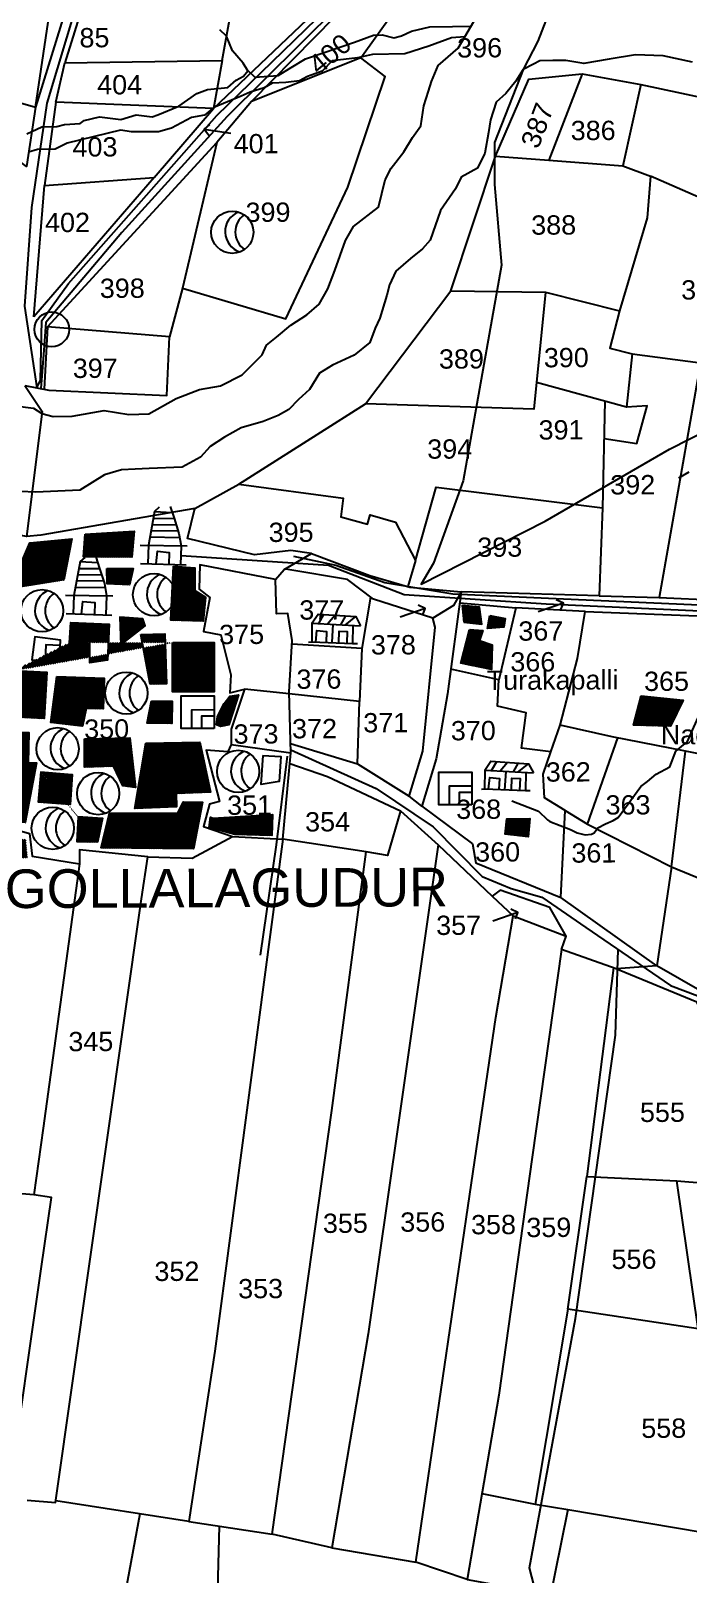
# Model space of a CAD drawing. Header units: inches. Extents: x 208632 to 221797, y 1591440 to 1598854.
# Drawn here: x 211248 to 211759, y 1594451 to 1595650 of the extents above; entities that cross this region are included whole.
import ezdxf

# ---------------------------------------------------------------- set-up
doc = ezdxf.new("R2010")
doc.units = ezdxf.units.IN
doc.header["$LTSCALE"] = 15
doc.header["$MEASUREMENT"] = 0
for name, color, linetype in [('BOUNDRY STONES', 240, 'Continuous'), ('PLOTS', 7, 'Continuous'), ('PLOTS NO', 7, 'Continuous'), ('ROADS', 1, 'Continuous'), ('STREAMS', 4, 'Continuous'), ('VILLAGE', 7, 'Continuous'), ('wells', 7, 'Continuous')]:
    doc.layers.add(name, color=color, linetype=linetype)
doc.styles.get("Standard").update_dxf_attribs({"font": 'arial.ttf'})
pattern_1 = [(45.23989489005428, (173772.8954707289, 1588738.121336288), (-0.7252197843561018, 0.7191721440131742), [])]

# ---------------------------------------------------------------- blocks, each defined once
blk = doc.blocks.new('GGGGGFDGG')
at = {"layer": 'PLOTS NO', "color": 0}
for points in [[(17673.87058908818, 8953.0614018997), (17670.64353594295, 8947.465246906475), (17676.97567116233, 8943.146468372928)], [(17670.64353594295, 8947.465246906475), (17695.64525086159, 8951.975160277565)]]:
    blk.add_lwpolyline(points, dxfattribs=at)

msp = doc.modelspace()

# ---------------------------------------------------------------- hatches: boundary and pattern name
at = {"layer": 'VILLAGE'}
h = msp.add_hatch(dxfattribs=at)
h.set_pattern_fill('ANSI31', color=30, scale=8.17078623720784, angle=0.2398948900542782)
h.set_pattern_definition(pattern_1)
h.paths.add_polyline_path([(211289.9518435943, 1595258.995999154), (211328.1588432111, 1595261.156072827), (211326.4327082234, 1595240.957236145), (211288.653898086, 1595241.294634872)])
h.paths.add_polyline_path([(211233.5882052379, 1595220.771017167), (211247.0516816224, 1595252.292182553), (211279.7158393533, 1595255.289359372), (211273.4098218328, 1595223.321458566), (211233.2366116421, 1595217.050989492)])
h = msp.add_hatch(dxfattribs=at)
h.set_pattern_fill('ANSI31', color=30, scale=8.17078623720784, angle=0.2398948900542782)
h.set_pattern_definition(pattern_1)
h.paths.add_polyline_path([(211317.792920691, 1595172.841786905), (211336.7554572629, 1595187.726475459), (211335.0173356308, 1595193.17380638), (211317.0785071484, 1595194.501261261)])
h.paths.add_polyline_path([(211306.8659552684, 1595232.31785679), (211327.2732962423, 1595232.230436306), (211324.5592197924, 1595219.602178086), (211307.0554027992, 1595220.337296546)])
h.paths.add_polyline_path([(211358.8331499522, 1595234.045513784), (211375.3369954525, 1595232.751967249), (211375.2744506303, 1595215.105193068), (211383.6137007616, 1595209.893883395), (211381.7823727124, 1595191.35401416), (211356.623144629, 1595191.998161149)])
h = msp.add_hatch(dxfattribs=at)
h.set_pattern_fill('ANSI31', color=30, scale=8.17078623720784, angle=0.2398948900542782)
h.set_pattern_definition(pattern_1)
h.paths.add_polyline_path([(211604.7233136232, 1595195.600285369), (211616.7724847405, 1595193.267025929), (211615.5113548953, 1595186.75443284), (211602.9474628648, 1595185.717511053)])
h.paths.add_polyline_path([(211589.0456162356, 1595184.832724814), (211599.3071228233, 1595184.168604768), (211596.6873974651, 1595176.20313959), (211606.4631698043, 1595172.988030601), (211606.1563334568, 1595153.616710808), (211582.0802689244, 1595158.642125924)])
h.paths.add_polyline_path([(211584.4231573178, 1595190.469857546), (211598.4027965646, 1595188.937528988), (211596.5786020333, 1595202.187363934), (211583.1310760978, 1595203.368409935)])
h.paths.add_polyline_path([(211722.3023460942, 1595133.270313977), (211755.1860348278, 1595129.856696108), (211745.1436424602, 1595109.572410392), (211716.5344516044, 1595110.518001891)])
h = msp.add_hatch(dxfattribs=at)
h.set_pattern_fill('ANSI31', color=30, scale=8.17078623720784, angle=0.2398948900542782)
h.set_pattern_definition(pattern_1)
h.paths.add_polyline_path([(211267.9930847137, 1595148.246407475), (211304.8656756465, 1595147.06097217), (211304.0938954095, 1595123.054991526), (211290.8484012267, 1595123.480827521), (211287.9291340077, 1595109.642733027), (211263.2827663075, 1595112.554134424)])
h.paths.add_polyline_path([(211341.7113433676, 1595129.262789773), (211357.6176752099, 1595129.173485015), (211357.520542419, 1595111.872879247), (211338.1911432383, 1595111.981402527)])
h.paths.add_polyline_path([(211333.3534643298, 1595180.855058581), (211352.0641744038, 1595181.400921419), (211353.1956615241, 1595142.61658591), (211340.5672302028, 1595142.248166362)], flags=17)
edge = h.paths.add_edge_path()
edge.add_line((211234.7787928403, 1595152.857924222), (211260.2514017198, 1595151.721424432))
edge.add_line((211260.2514017198, 1595151.721424432), (211258.2427856196, 1595115.547627375))
edge.add_line((211258.2427856196, 1595115.547627375), (211232.7955475207, 1595116.960631712))
edge.add_line((211232.7955475207, 1595116.960631712), (211234.7887854454, 1595152.857478386))
edge.add_line((211277.8396017128, 1595174.549371357), (211279.021128033, 1595190.294654106))
edge.add_line((211279.021128033, 1595190.294654106), (211308.8274904539, 1595188.843303751))
edge.add_line((211308.8274904539, 1595188.843303751), (211307.4762411108, 1595161.092714444))
edge.add_line((211307.4762411108, 1595161.092714444), (211293.8105318939, 1595159.031682327))
edge.add_line((211293.8105318939, 1595159.031682327), (211293.5931993555, 1595173.68022466))
edge.add_line((211293.5931993555, 1595173.68022466), (211277.8629579877, 1595174.860622274))
edge.add_line((211358.2078594928, 1595174.734685978), (211390.4877242108, 1595174.714000643))
edge.add_line((211390.4877242108, 1595174.714000643), (211390.4631259784, 1595136.32798533))
edge.add_line((211390.4631259784, 1595136.32798533), (211357.8995204071, 1595136.348852491))
edge.add_line((211357.8995204071, 1595136.348852491), (211357.9241186395, 1595174.734867803))
h = msp.add_hatch(dxfattribs=at)
h.set_pattern_fill('ANSI31', color=30, scale=8.17078623720784, angle=0.2398948900542782)
h.set_pattern_definition(pattern_1)
h.paths.add_polyline_path([(211392.922375997, 1595117.216567292), (211395.3452998003, 1595121.815270707), (211398.2581607154, 1595127.343873553), (211402.527541621, 1595132.975120893), (211409.3612153273, 1595134.077655408), (211405.117793185, 1595120.977512846), (211401.7878244361, 1595110.697351252), (211395.3968040292, 1595109.514226296), (211392.0705834942, 1595110.671845017)])
h = msp.add_hatch(dxfattribs=at)
h.set_pattern_fill('ANSI31', color=30, scale=8.17078623720784, angle=0.2398948900542782)
h.set_pattern_definition(pattern_1)
h.paths.add_polyline_path([(211289.5085991123, 1595099.864425443), (211324.8652825025, 1595100.514927598), (211329.2159133751, 1595062.013442945), (211319.4908156854, 1595063.312544265), (211312.2212648443, 1595078.522528678), (211289.6011586593, 1595077.757908687)])
h.paths.add_polyline_path([(211230.1283010081, 1595105.148776311), (211246.2171974273, 1595104.881185173), (211245.8241233448, 1595081.24763642), (211252.2170103781, 1595081.14130968), (211243.4939148773, 1595034.864500873), (211219.8543670201, 1595037.445162777)])
h.paths.add_polyline_path([(211225.1555617707, 1595022.531795069), (211244.0561434418, 1595021.868202291), (211245.177789934, 1595007.54909171), (211225.0915546691, 1595005.975694033)])
edge = h.paths.add_edge_path()
edge.add_line((211284.3594279549, 1595039.361006468), (211303.580302422, 1595038.2743381))
edge.add_line((211303.580302422, 1595038.2743381), (211299.6241817474, 1595019.583760106))
edge.add_line((211299.6241817474, 1595019.583760106), (211283.804716823, 1595019.729732646))
edge.add_line((211283.804716823, 1595019.729732646), (211284.9128186621, 1595039.329720057))
edge.add_line((211255.394547486, 1595074.271321166), (211280.0382459539, 1595072.029882413))
edge.add_line((211280.0382459539, 1595072.029882413), (211278.2922903248, 1595048.743293352))
edge.add_line((211278.2922903248, 1595048.743293352), (211253.6984691209, 1595050.587261159))
edge.add_line((211253.6984691209, 1595050.587261159), (211255.8488666802, 1595074.229999096))
h = msp.add_hatch(dxfattribs=at)
h.set_pattern_fill('ANSI31', color=30, scale=8.17078623720784, angle=0.2398948900542782)
h.set_pattern_definition(pattern_1)
h.paths.add_polyline_path([(211308.9232710731, 1595042.138903968), (211362.1443970799, 1595042.22158535), (211366.6325162249, 1595050.949207737), (211381.2130826894, 1595050.675301251), (211374.3263504123, 1595014.471451175), (211302.5999883593, 1595015.008553772)])
h.paths.add_polyline_path([(211337.2827580046, 1595096.547458989), (211379.1748587041, 1595097.225261043), (211387.5488331764, 1595058.405730786), (211360.7406410536, 1595057.288620334), (211361.1648957996, 1595047.107440199), (211328.6518178583, 1595045.75260437)])
h = msp.add_hatch(dxfattribs=at)
h.set_pattern_fill('ANSI31', color=30, scale=8.17078623720784, angle=0.2398948900542782)
h.set_pattern_definition(pattern_1)
h.paths.add_polyline_path([(211389.5417044713, 1595038.298409053), (211435.7019023417, 1595041.055205915), (211435.2686627726, 1595024.737262605), (211406.467587512, 1595025.501927931), (211386.4540344617, 1595030.904355172), (211387.5610967286, 1595038.957220705)])
h = msp.add_hatch(dxfattribs=at)
h.set_pattern_fill('ANSI31', color=30, scale=8.17078623720784, angle=0.2398948900542782)
h.set_pattern_definition(pattern_1)
h.paths.add_polyline_path([(211618.9738793075, 1595037.708475165), (211635.9670664167, 1595038.003056183), (211634.4612146003, 1595023.806275931), (211616.7926562828, 1595025.680379085), (211618.0668079949, 1595037.692750863)])

# ---------------------------------------------------------------- linework, layer by layer
at = {"layer": 'BOUNDRY STONES'}
msp.add_circle((211264.0709893196, 1595418.122875403), 13.49425843597658, dxfattribs=at)
at = {"layer": 'PLOTS'}
for points in [[(211323.53103461, 1595838.529660744), (211296.6442595536, 1595736.552244153), (211251.4878919066, 1595590.857958876), (211263.9918461468, 1595674.408422312), (211223.3187588724, 1595687.597812241), (211230.2775477049, 1595743.038827236), (211177.3564020637, 1595795.742182293), (211149.8886237311, 1595786.378195274), (211135.502309001, 1595722.60241042), (211225.2318084661, 1595598.245011178), (211251.4878919066, 1595590.857958876), (211244.5758851763, 1595544.672459912), (211188.5077366287, 1595586.90440069), (211116.8795088842, 1595679.218380243), (211085.3272179214, 1595719.882761235), (211135.502309001, 1595722.60241042)], [(211389.95410719, 1595589.665099141), (211514.8909403605, 1595708.575673359), (211589.8125716422, 1595766.602700276), (211664.573529375, 1595809.381427186), (211562.3480879059, 1595794.12905291), (211469.2236964131, 1595801.951120506), (211425.0468354225, 1595808.204308551)], [(211504.3645681199, 1595629.038603335), (211590.2579281521, 1595749.043943478), (211484.0216198272, 1595660.771286044), (211419.3424398923, 1595595.181248263)], [(211396.6944182272, 1595627.168456085), (211409.532351043, 1595698.599221544), (211303.0058528832, 1595717.802077816), (211274.3815518871, 1595625.27589643)], [(211267.3074973604, 1595594.789728029), (211274.3815518871, 1595625.27589643), (211396.6944182272, 1595627.168456085), (211389.95410719, 1595589.665099141)], [(211365.7752033411, 1595450.064842712), (211446.0168417734, 1595426.169338491), (211494.2095653406, 1595528.686076418), (211523.4508259245, 1595614.631473052), (211504.3645681199, 1595629.038603335), (211419.3424398923, 1595595.181248263), (211392.4344331245, 1595563.284266881)], [(211609.0351072612, 1595552.613381801), (211634.9439270972, 1595612.632390906), (211676.415739207, 1595616.711992046), (211650.536987055, 1595549.482106706)], [(211676.415739207, 1595616.711992046), (211722.1480517564, 1595608.490636516), (211708.2716740357, 1595545.126082634)], [(211722.1480517564, 1595608.490636516), (211871.768256617, 1595576.429231993)], [(211343.6564880412, 1595536.037692619), (211389.95410719, 1595589.665099141), (211267.3074973604, 1595594.789728029), (211258.3742098889, 1595529.987657231)], [(211260.7799685804, 1595420.197584579), (211392.4344331245, 1595563.284266881), (211365.7752033411, 1595450.064842712), (211355.7697932215, 1595412.407076802)], [(211574.372883116, 1595447.967830621), (211609.0351072612, 1595552.613381801), (211650.536987055, 1595549.482106706), (211708.2716740357, 1595545.126082634), (211729.7513463542, 1595537.148866537)], [(211250.2463954073, 1595427.839018408), (211258.3742098889, 1595529.987657231), (211343.6564880412, 1595536.037692619), (211250.2463954073, 1595427.839018408)], [(211859.8255492916, 1595498.012249474), (211797.8215931783, 1595507.387905584), (211729.7513463542, 1595537.148866537), (211727.1815004731, 1595504.688469541), (211705.4858485975, 1595432.438765382)], [(211409.6921233217, 1595297.741906081), (211470.5895749984, 1595336.352708343), (211508.1797938308, 1595360.186029218), (211574.372883116, 1595447.967830621), (211647.9120319667, 1595447.066826028), (211639.026337809, 1595355.958072511), (211508.1797938308, 1595360.186029218)], [(211647.9120319667, 1595447.066826028), (211705.4858485975, 1595432.438765382), (211698.1129320104, 1595403.420089709), (211715.5059067926, 1595399.0009717), (211710.9476039632, 1595357.597686482), (211641.0603891948, 1595376.814055517)], [(211243.2518062532, 1595374.55857807), (211261.7199434209, 1595370.854285124), (211353.6486090899, 1595366.597577861), (211355.7697932215, 1595412.407076802), (211260.7799685804, 1595420.197584579), (211258.1500598428, 1595371.570323478)], [(211715.5059067926, 1595399.0009717), (211768.4757885238, 1595392.195644826), (211736.4390209559, 1595209.735458287)], [(211243.2518062532, 1595374.55857807), (211256.5113484022, 1595354.208811211), (211244.5807216653, 1595257.023430224), (211169.3105279536, 1595270.934203769)], [(211694.1699279853, 1595362.210919592), (211692.4380003609, 1595279.473115099)], [(211693.563454916, 1595333.23843279), (211719.0557881719, 1595329.473477965), (211727.1714615835, 1595358.578340802), (211710.9476039632, 1595357.597686482)], [(211375.4087849513, 1595278.992607203), (211409.6921233217, 1595297.741906081), (211490.8014334255, 1595286.976726563), (211488.866271988, 1595272.396420784), (211509.5744185217, 1595266.612487078), (211511.5983290155, 1595273.858668865), (211531.3924515671, 1595268.330028606), (211546.8149428472, 1595238.501727876), (211541.0802932837, 1595218.257264977)], [(211546.8149428472, 1595238.501727876), (211562.9532082131, 1595295.473040742), (211692.4380003609, 1595279.473115099), (211689.6939807164, 1595211.066334358), (211582.4530917775, 1595214.119585189)], [(211466.1613690168, 1595243.951938516), (211450.0744902864, 1595246.106840387), (211421.8035382603, 1595242.959847028), (211369.7280260235, 1595255.613250294), (211375.4087849513, 1595278.992607203), (211255.4902636167, 1595258.245117316), (211244.5807216653, 1595257.023430224)], [(211338.7128284115, 1595008.175502026), (211373.2483469628, 1595007.136887109), (211404.6078353686, 1595023.864626843), (211443.6857888223, 1595021.859040225), (211449.9400842944, 1595089.060703139), (211448.7575324801, 1595136.457913987), (211451.1582985623, 1595176.272075348), (211447.6173777337, 1595197.258987209), (211438.8375487185, 1595197.025066341), (211438.1289979169, 1595223.619337024), (211444.9034061136, 1595231.340727724), (211466.1613690168, 1595243.951938516), (211511.3595127603, 1595226.676271295), (211542.573309266, 1595217.834338299), (211582.4530917775, 1595214.119585189), (211576.5776809887, 1595203.544762408), (211560.5375846279, 1595193.617631229), (211514.2043046781, 1595208.312203958), (211494.1117224222, 1595223.708253192), (211447.5684208356, 1595231.345509636), (211445.4871396278, 1595231.687025553)], [(211689.6939807164, 1595211.066334358), (211736.4390209559, 1595209.735458287), (211828.1621019524, 1595205.673657559), (211938.8563481004, 1595215.193160707), (212125.776000823, 1595234.337931108), (212238.9291264972, 1595251.509779824), (212308.6537640923, 1595229.637678187), (212486.7996128924, 1595173.7546468), (212485.2171876255, 1595158.014289433)], [(211438.1289979169, 1595223.619337024), (211379.1191508071, 1595234.994778947), (211378.6752773264, 1595216.186085166), (211387.0661041192, 1595209.691092817), (211382.0098698846, 1595183.39679382), (211395.5084515874, 1595180.801098421), (211403.2608263692, 1595149.681434892), (211402.5358232797, 1595135.573304732), (211414.022697215, 1595138.518408027)], [(211512.0333554986, 1595209.975705445), (211505.222640458, 1595170.148451872), (211450.986252164, 1595173.418868151)], [(211582.4530917775, 1595214.119585189), (211571.8039504956, 1595134.704684071), (211563.0147086316, 1595084.40161054), (211551.7786100357, 1595047.516271208), (211542.0959871658, 1595055.222864476), (211552.5542054431, 1595090.272035688), (211562.2757660479, 1595186.598186298), (211560.5375846279, 1595193.617631229)], [(211581.3200845756, 1595205.670297822), (211624.9179555924, 1595201.698854477), (211611.657830875, 1595145.684930207)], [(211652.1766721018, 1595089.630406876), (211659.4570454262, 1595110.523662685), (211672.8180799415, 1595162.245403629), (211678.9092334863, 1595198.704296471), (211624.9179555924, 1595201.698854477)], [(211678.9092334863, 1595198.704296471), (211819.7997142796, 1595193.282355569), (211805.3969768475, 1595120.500783623), (211797.7945222423, 1595082.083184232), (211756.8415938077, 1595090.187354828), (211699.7637474332, 1595101.482483699), (211659.4570454262, 1595110.523662685)], [(211746.0807090029, 1595000.386669877), (211779.3713920962, 1594986.637124446), (211797.7945222423, 1595082.083184232), (211897.3448238474, 1595066.517713956), (211922.7756250286, 1595200.361475072), (211819.7997142796, 1595193.282355569)], [(211920.9704062448, 1595190.860505365), (212001.2957327, 1595177.528030086), (212005.8716841418, 1595176.768509245), (211978.5161903296, 1595034.053664077), (211961.2794819506, 1594944.128978951), (211941.3635599752, 1594840.22671564), (211798.7945553623, 1594895.173830573), (211771.6832175164, 1594902.1465309), (211734.5345617291, 1594923.327619104), (211659.9268769529, 1594976.561367014)], [(211505.222640458, 1595170.148451872), (211503.4844212202, 1595128.786694023), (211448.8005126101, 1595134.735250964), (211414.022697215, 1595138.518408027), (211403.5908416132, 1595107.340560508), (211403.6404892902, 1595095.482926802), (211449.9400842944, 1595089.060703139)], [(211551.7786100357, 1595047.516271208), (211591.2225316649, 1595018.211819902), (211593.9278189416, 1595003.502852204), (211659.9268769529, 1594976.561367014), (211663.2442577101, 1595044.086006975), (211647.2916373773, 1595053.88237351), (211646.2060410392, 1595072.495856686), (211652.1766721018, 1595089.630406876), (211629.4047205279, 1595092.554438755), (211632.9369293725, 1595120.062787529), (211610.735803716, 1595125.35083624), (211611.657830875, 1595145.684930207), (211574.4077379827, 1595154.122167635)], [(211449.7629882323, 1595096.158793299), (211501.9468327081, 1595080.400328839), (211503.4844212202, 1595128.786694023)], [(211663.2442577101, 1595044.086006975), (211680.5652800531, 1595033.449316569), (211704.2053113447, 1595100.603543095)], [(211403.6404892902, 1595095.482926802), (211401.1297822745, 1595089.748974899), (211384.047460358, 1595091.140209663), (211394.4606378987, 1595051.200904314), (211386.6357817239, 1595049.160768266), (211382.0157392162, 1595031.599870986), (211404.6078353686, 1595023.864626843)], [(211680.5652800531, 1595033.449316569), (211746.0807090029, 1595000.386669877), (211756.8415938077, 1595090.187354828)], [(211449.1710187616, 1595080.797185221), (211478.5000045781, 1595070.597133606), (211535.1987803592, 1595043.828661587), (211564.624948574, 1595017.434308401), (211606.5250784016, 1594977.582011838)], [(211501.9468327081, 1595080.400328839), (211542.0959871658, 1595055.222864476)], [(211200.1944385609, 1595039.634521864), (211246.7705631986, 1595026.170154588), (211248.8284519999, 1595008.579253073), (211285.5616272082, 1595002.783951887), (211257.3984107443, 1594797.318834066), (211250.2775201251, 1594745.368282468), (211146.6127115122, 1594754.002859282)], [(211535.1987803592, 1595043.828661587), (211525.0791776781, 1595009.067720966), (211508.6725078342, 1595012.087779952), (211443.6857888223, 1595021.859040225), (211415.2181693689, 1594807.359064449), (211390.8570224517, 1594623.800849046), (211370.582883471, 1594491.619035473), (211267.2001545446, 1594507.475950716)], [(211245.0542039683, 1594508.05437329), (211267.0209561346, 1594506.219758686), (211333.9528589679, 1594975.416571631), (211338.7128284115, 1595008.175502026), (211285.6103456322, 1595013.671947796), (211285.5616272082, 1595002.783951887)], [(211370.582883471, 1594491.619035473), (211435.5986202722, 1594481.646876307), (211481.9683898266, 1594811.028714575), (211508.6725078342, 1595012.087779952)], [(211564.624948574, 1595017.434308401), (211533.4109691361, 1594799.809594707), (211510.1145289936, 1594637.386180346), (211481.9041346952, 1594471.053237099), (211435.5986202722, 1594481.646876307)], [(211746.0807090029, 1595000.386669877), (211734.5345617291, 1594923.327619104), (211702.92164644, 1594921.182401828), (211660.3610141697, 1594936.100897954), (211663.9762906665, 1594946.414836586), (211651.3624507233, 1594968.672078258), (211612.7493910833, 1594982.237759708), (211606.5250784016, 1594977.582011838), (211622.9041559326, 1594962.151284877), (211663.9762906665, 1594946.414836586)], [(211481.9041346952, 1594471.053237099), (211547.2683038297, 1594459.967345463), (211589.189109741, 1594745.971843276), (211609.3280745959, 1594883.369834668), (211622.9041559326, 1594962.151284877)], [(211660.3610141697, 1594936.100897954), (211637.7002357678, 1594774.665902755), (211611.7448996302, 1594589.760534968), (211586.9963359022, 1594446.370289926), (211547.2683038297, 1594459.967345463)], [(212017.0733466032, 1594603.937854629), (212088.4358259997, 1594496.028319896), (212074.2095654742, 1594476.071609993), (212000.2733920546, 1594594.413275584), (211961.7867421013, 1594663.453981753), (211903.3498648517, 1594751.295720959), (211853.8351067203, 1594825.725818447), (211830.3437137262, 1594843.7467637), (211808.2888207383, 1594811.321472272), (211765.7935812753, 1594895.161591078), (211700.8133629026, 1594921.921404472), (211680.0464824784, 1594759.758114144), (211750.1586072258, 1594756.320937637), (211841.5057191274, 1594748.825299638), (211804.3532115683, 1594805.459572804), (211808.2888207383, 1594811.321472272)], [(211766.7356072218, 1594641.271027131), (211665.4068478515, 1594656.496683257), (211680.0464824784, 1594759.758114144)], [(211872.4686094917, 1594588.721267641), (211839.3534276009, 1594615.956277456), (211839.9300090628, 1594627.85262389), (211766.7356072218, 1594641.271027131), (211750.1586072258, 1594756.320937637)], [(211230.5962300777, 1594511.643767452), (211255.8957234697, 1594687.922530225), (211263.8347583976, 1594743.239181553), (211250.2775201251, 1594745.368282468)], [(211665.4068478515, 1594656.496683257), (211639.8894365631, 1594505.099972338), (211665.3140101875, 1594500.814745149), (211811.3549151854, 1594476.200037107), (211839.3534276009, 1594615.956277456)], [(211598.5396001366, 1594513.250594794), (211639.8894365631, 1594505.099972338)], [(211332.4911708758, 1594497.461568983), (211297.3113578798, 1594307.184930581), (211280.1621410047, 1594191.990998962), (211317.3372514696, 1594186.456644654), (211346.9242953865, 1594113.517330435), (211339.4238739936, 1594048.152607023), (211428.4318404328, 1594058.060372994), (211400.8507107594, 1594231.066458004)], [(211665.3140101875, 1594500.814745149), (211625.7078357591, 1594304.834218459), (211592.9375233007, 1594142.679120471), (211553.2867647154, 1594123.38638292), (211562.0566451172, 1594221.99884292)], [(211586.9963359022, 1594446.370289926), (211605.7093689844, 1594443.140497749), (211567.9182952224, 1594256.417457932), (211562.0566451172, 1594221.99884292), (211505.2927908356, 1594210.242878282), (211400.8507107594, 1594231.066458004), (211389.3593441753, 1594291.891908828), (211394.5529732471, 1594487.942486345)]]:
    msp.add_lwpolyline(points, dxfattribs=at)
at = {"layer": 'ROADS', "color": 1}
for points in [[(211682.9881035296, 1595817.236834894), (211686.0851844335, 1595794.091366115), (211680.6974675152, 1595732.499380687), (211651.4066192502, 1595666.27371966), (211642.0487619294, 1595642.176121037), (211630.5961925613, 1595620.090577479), (211608.3904356391, 1595563.399703256), (211608.3551693986, 1595530.799561755), (211613.7727019561, 1595468.108372074), (211592.4797847913, 1595348.450984105), (211583.9275404881, 1595300.390908228), (211560.8857756088, 1595236.253131696), (211551.3400892367, 1595220.017230873), (211647.8210141323, 1595269.009058025), (211744.5479663706, 1595324.864571838), (211806.579062353, 1595356.571298583), (211862.1799413645, 1595394.411647549), (211927.5952393468, 1595438.931406002), (211961.3961640833, 1595446.159989958)], [(211298.9256171155, 1595722.515683748), (211260.238157507, 1595593.869402252), (211248.2878301043, 1595512.715997183), (211242.7826891133, 1595436.133884085), (211252.4858748371, 1595372.706431597), (211255.3030867111, 1595378.700104431), (211256.4018169245, 1595424.995068778), (211277.0055319041, 1595453.853609547), (211392.3638429219, 1595584.380207967), (211478.8749628311, 1595667.995873471)], [(211486.3508676545, 1595668.573254293), (211400.4772035038, 1595583.658122524), (211318.6519747954, 1595493.503130615), (211259.3695697672, 1595423.381945772), (211257.8129764113, 1595401.896030695), (211255.6522614712, 1595372.071325653)], [(211364.7947430185, 1595242.244129954), (211439.5883997579, 1595237.31807766), (211479.1892918387, 1595234.70988769), (211538.1956950749, 1595212.086639593), (211648.6134414259, 1595204.830325028), (211796.8578730037, 1595198.167646663), (211904.2413663637, 1595204.317743613), (212020.0593338071, 1595217.240387277), (212075.7003303813, 1595223.44865347), (212146.4006285262, 1595271.5039925), (212190.4454161162, 1595301.441450413), (212253.5890321003, 1595363.421526711), (212340.8426271435, 1595426.91915135), (212398.8467584726, 1595458.510564854), (212484.173816294, 1595513.972169952), (212515.8063992413, 1595532.169996393), (212619.8541132131, 1595616.212215185), (212632.1473270325, 1595621.111577283)], [(211452.0509128865, 1595241.807312134), (211484.9154746142, 1595234.945547719), (211523.1365132974, 1595221.419735588), (211576.0737904585, 1595212.539826512), (211650.3956764857, 1595209.261259547), (211773.3263995013, 1595203.838407289), (211836.4430410265, 1595203.510047832), (211942.1533662466, 1595214.337159245), (212070.9803168809, 1595225.26672292), (212202.2622287227, 1595243.374978712), (212251.2660474551, 1595243.495923797), (212320.5664309512, 1595285.337914278), (212410.2240379549, 1595297.292882111), (212506.1163528795, 1595307.227942364), (212560.0496439207, 1595312.815778016), (212599.9004282974, 1595324.190845387), (212670.1594767174, 1595309.015490826), (212700.0445783073, 1595307.341885786), (212723.2945733441, 1595313.579883935)], [(211426.453674567, 1594931.738729089), (211438.8270636412, 1595017.425681884), (211447.3331777866, 1595086.472681201)], [(211449.8855665616, 1595091.245798495), (211516.2579630235, 1595061.328725026), (211560.767988477, 1595031.553542119), (211598.7523591302, 1594992.863537517), (211621.3565416087, 1594983.636280859), (211645.0995156486, 1594976.802039092), (211679.2823685865, 1594953.183504639), (211745.3360108264, 1594908.201543419), (211785.7296047874, 1594892.733569633), (211817.3839153833, 1594859.169298239), (211862.7793317219, 1594819.833080563), (211916.6521684249, 1594747.510816588), (211991.4572124879, 1594626.143145264), (212042.9745254339, 1594542.558724141), (212081.3778142747, 1594486.127285661), (212130.393078581, 1594411.891420227)], [(212131.2874880398, 1593434.838299578), (212120.2701116958, 1593512.59731949), (212076.6514690173, 1593617.872662042), (212046.349060991, 1593728.041637362), (212011.834641371, 1593794.468178581), (211941.5346347997, 1593958.008161813), (211844.9767337684, 1594078.997750248), (211787.89553186, 1594130.569395117), (211715.1078998525, 1594247.055738143), (211660.2505921563, 1594360.456978316), (211635.6636529306, 1594455.561859516), (211671.3103118549, 1594649.288718879), (211702.4033765914, 1594869.431114761), (211704.4420750755, 1594936.049961306)]]:
    msp.add_lwpolyline(points, dxfattribs=at)
at = {"layer": 'STREAMS'}
for points in [[(211235.6484070635, 1595358.628664857), (211249.8429626573, 1595356.915813152), (211256.289191137, 1595352.73347732), (211265.1663538856, 1595350.333704787), (211280.0176816902, 1595350.617372007), (211304.8275442446, 1595354.930576472), (211324.1261868615, 1595351.909781459), (211339.6415500851, 1595352.417814984), (211360.8732481005, 1595364.248446858), (211379.020793496, 1595371.413768377), (211395.1918439907, 1595374.140003284), (211412.2246243706, 1595382.851456327), (211427.6012134298, 1595398.270515565), (211431.1164597367, 1595405.817642945), (211438.8490183149, 1595412.053215106), (211450.1155313496, 1595421.405181912), (211462.4958820631, 1595429.432498315), (211471.9936411511, 1595437.669331366), (211478.8154654736, 1595449.66111439), (211484.2979307736, 1595463.862745577), (211492.6241857276, 1595487.159592787), (211498.7855280682, 1595498.040882371), (211518.2297635641, 1595513.187214223), (211523.2577519492, 1595534.210155236), (211528.09658832, 1595543.313623484), (211537.7972936511, 1595555.982117335), (211544.6219004077, 1595567.309355997), (211551.0134016233, 1595576.197840217), (211553.3860556137, 1595591.937249708), (211557.1071877777, 1595603.251393187), (211559.2923505468, 1595610.79305253), (211564.5605822646, 1595623.2214017), (211580.022145984, 1595636.578673159), (211594.991239367, 1595661.675617831)], [(211244.6918441052, 1595570.027221753), (211256.4453127758, 1595575.550489874), (211267.9467452357, 1595575.872387232), (211273.9660461927, 1595577.26610407), (211286.0876131077, 1595578.121182496), (211289.1665520348, 1595580.363090305), (211301.1639154491, 1595583.328190567), (211317.8150194134, 1595581.168892055), (211329.8095112327, 1595584.819831479), (211342.1686511076, 1595583.328413785), (211346.4512825134, 1595584.889510245), (211362.8935681393, 1595591.645402829), (211376.9210180493, 1595601.477514879), (211385.314793257, 1595604.598989784), (211400.9207701691, 1595606.207496868), (211407.5888037094, 1595611.722161512), (211413.2368363864, 1595615.003602845), (211416.4793660313, 1595619.132286366), (211412.8520871662, 1595624.946834099), (211404.7475806462, 1595634.686280087), (211400.0679957416, 1595645.98323132), (211394.7286150182, 1595650.933296535)], [(211416.4473314319, 1595619.383575743), (211421.9837609742, 1595614.171179391), (211440.1769430997, 1595615.34958739), (211450.3521531935, 1595621.730001572), (211461.3533449512, 1595628.389464382), (211499.6258498345, 1595641.225459689), (211514.2160464099, 1595646.797716084), (211521.107960699, 1595647.102098887), (211530.2172427377, 1595644.660245763), (211536.0005408276, 1595646.337810577), (211543.7057458044, 1595649.952299131), (211558.0294604328, 1595653.318972759), (211575.6758338175, 1595653.392857774), (211589.736527577, 1595653.727319879)], [(211585.359478405, 1595645.442241963), (211574.8854819886, 1595644.571680536), (211557.2657803123, 1595638.160096415), (211538.5407881635, 1595632.294937453), (211513.4523665564, 1595631.638775976), (211501.8823092985, 1595629.110275105), (211482.0394710528, 1595626.822726522), (211474.3527258716, 1595618.799381233), (211463.0653028818, 1595614.618713486), (211456.7376394112, 1595611.285519165), (211445.9901024719, 1595609.86275944), (211435.5137985811, 1595609.543305105), (211429.1871528286, 1595605.934588551), (211418.447828069, 1595602.582922692), (211411.2928931782, 1595599.246264603), (211390.0978959123, 1595590.615180013), (211382.9544983938, 1595584.522986464), (211372.7596749005, 1595582.826950681), (211357.0780324323, 1595574.494540657), (211347.1635357328, 1595571.69744509), (211326.2086202098, 1595571.609707274), (211317.6555124283, 1595572.951719347), (211275.9919394394, 1595562.805651503), (211266.6369424567, 1595558.082021797), (211253.1265185162, 1595558.02545392), (211245.9669686764, 1595555.791010014)], [(211762.3539181371, 1595625.878703448), (211739.5181241875, 1595630.739890514), (211718.1173592147, 1595631.358371377), (211697.4409890991, 1595628.15606229), (211677.8988784347, 1595624.816905435), (211663.8952102209, 1595627.027458447), (211653.6928378647, 1595626.984741316), (211643.7182413624, 1595626.716443055), (211638.7409826459, 1595624.203215336), (211630.5961925613, 1595620.090577479), (211624.9662766598, 1595611.003794274), (211617.2977527418, 1595601.455203819), (211609.6178445244, 1595594.625589553), (211605.3670824904, 1595581.012975409), (211603.8218166665, 1595571.036852272), (211600.9408787637, 1595555.164120342), (211595.0955197877, 1595543.357411226), (211582.4288663606, 1595536.280281738), (211577.9315118202, 1595527.424775368), (211566.4401093967, 1595510.383115485), (211558.3046996613, 1595487.556599392), (211552.4384698927, 1595480.734578962), (211542.9477290899, 1595473.217677311), (211531.6526399974, 1595463.427367677), (211526.7093769992, 1595452.757311727), (211524.7031804087, 1595444.591941252), (211519.3359849825, 1595426.89611684), (211515.5148475261, 1595418.949783063), (211511.4804778926, 1595407.83036199), (211499.2785495756, 1595398.036255437), (211482.3070593269, 1595390.261497214), (211472.3571288066, 1595384.102083876), (211464.6258311728, 1595371.238025252), (211456.0428784975, 1595363.498288673), (211448.3667650465, 1595355.762349011), (211440.2238719222, 1595351.19664945), (211428.4534651433, 1595346.615761561), (211411.4705910181, 1595341.559878532), (211398.3513880805, 1595334.254319405), (211387.2725342085, 1595326.957303179), (211379.8251455146, 1595318.769150541), (211365.574173362, 1595311.005682076), (211339.9590150203, 1595309.992191627), (211329.0783714397, 1595309.493463946), (211318.1978846161, 1595308.994736921), (211305.0644515157, 1595305.087847534), (211285.8428612765, 1595293.225132403), (211251.6151851196, 1595291.495674055), (211239.5962880283, 1595292.125157633)], [(211751.7851724795, 1595302.807417755), (211759.7512594608, 1595307.401018837)]]:
    msp.add_lwpolyline(points, dxfattribs=at)
at = {"layer": 'STREAMS', "color": 4}
msp.add_lwpolyline([(211621.8434212162, 1595051.535264603), (211642.6450545678, 1595043.574321637), (211649.604587344, 1595036.913733893), (211651.4687855665, 1595035.594727105), (211667.4259956849, 1595029.293121878), (211672.7473782678, 1595026.661905633), (211678.8596312722, 1595025.360749131), (211683.688020749, 1595025.713369949), (211684.3519245426, 1595026.048617912), (211685.8453600749, 1595026.886041426), (211688.8233194719, 1595030.721766985), (211694.6322658153, 1595033.738239066), (211700.6090640094, 1595036.422945728), (211704.5910950247, 1595038.766832128), (211722.2880793767, 1595062.777938862), (211727.4276897584, 1595066.789013081), (211734.0571202874, 1595072.468538676), (211744.678461277, 1595078.164842085), (211749.2855566642, 1595090.15266869), (211755.2526110314, 1595095.16454827), (211758.0717663979, 1595097.171097521), (211769.8266159133, 1595123.52515637)], dxfattribs=at)
at = {"layer": 'VILLAGE', "color": 5}
for points in [[(211347.7305173767, 1595279.91439212), (211344.0168004729, 1595276.61229193), (211339.2183383642, 1595250.373765135), (211338.7304816504, 1595236.015633333)], [(211344.0168004729, 1595276.61229193), (211357.7169583242, 1595275.865519848)], [(211356.2388605686, 1595280.436029562), (211359.1950560797, 1595271.295010134), (211363.0051480804, 1595259.51360905), (211364.626426245, 1595249.968956263), (211364.1230086984, 1595235.152852926)], [(211342.1639088407, 1595266.480473519), (211360.8178843, 1595266.27697116)], [(211343.0268561292, 1595271.199165683), (211359.1950560797, 1595271.295010134)], [(211340.3807420635, 1595256.729918403), (211363.5286268295, 1595256.431828878)], [(211341.272323203, 1595261.605183662), (211362.2355953697, 1595261.893186535)], [(211289.802720241, 1595240.899131306), (211286.0890033372, 1595237.597031116), (211281.2905412284, 1595211.35850432), (211280.8026845146, 1595197.000372519)], [(211298.3110634329, 1595241.420768747), (211301.267258944, 1595232.27974932), (211305.0773509447, 1595220.498348236), (211306.6986291092, 1595210.953695449), (211306.1952115626, 1595196.137592112)], [(211332.797524587, 1595250.476063363), (211369.4951583314, 1595249.891386241)], [(211345.178822851, 1595235.796533343), (211346.2394458858, 1595245.73291647), (211355.4879888076, 1595244.745714433), (211355.1723785352, 1595235.456975014)], [(211285.0990589935, 1595232.183904869), (211301.267258944, 1595232.27974932)], [(211286.0890033372, 1595237.597031116), (211299.7891611884, 1595236.850259033)], [(211333.2266306056, 1595236.202641694), (211368.6954455298, 1595234.997491906)], [(211282.4529449278, 1595217.714657588), (211305.6008296938, 1595217.416568063)], [(211283.3445260673, 1595222.589922848), (211304.307798234, 1595222.87792572)], [(211284.236111705, 1595227.465212704), (211302.8900871642, 1595227.261710346)], [(211274.8697274513, 1595211.460802549), (211311.5673611957, 1595210.876125427)], [(211287.2510257152, 1595196.781272528), (211288.31164875, 1595206.717655655), (211297.5601916718, 1595205.730453619), (211297.2445813995, 1595196.4417142)], [(211275.2988334699, 1595197.187380879), (211310.7676483941, 1595195.982231092)], [(211466.4064280941, 1595189.837737419), (211471.2117957811, 1595196.759792893), (211500.4561120031, 1595194.811676746), (211504.2847284122, 1595187.580678005)], [(211471.7175744523, 1595189.521261421), (211475.7445639069, 1595196.457841611)], [(211478.404767304, 1595189.122790755), (211484.1398916824, 1595195.898585123)], [(211488.7610564822, 1595188.505689148), (211492.6497740974, 1595195.331697553)], [(211492.2307123567, 1595188.298942293), (211500.4561120031, 1595194.811676746)], [(211466.4064280941, 1595189.837737419), (211466.237404547, 1595175.228004127)], [(211466.4064280941, 1595189.837737419), (211504.2847284122, 1595187.580678005)], [(211469.3597775405, 1595175.105422832), (211470.3440140857, 1595184.102664238), (211477.7723483286, 1595183.290055384), (211477.4385760855, 1595174.788257141)], [(211482.1242318224, 1595174.604302902), (211482.9731263876, 1595188.850575323)], [(211487.2050132802, 1595174.404836416), (211487.611982545, 1595183.484713942), (211493.9286065091, 1595183.201596488), (211493.523209175, 1595174.156790254)], [(211498.3221761395, 1595187.935969415), (211498.0110590979, 1595173.980601677)], [(211463.8207534481, 1595175.102854461), (211466.237404547, 1595175.228004127), (211498.0110590979, 1595173.980601677), (211501.8028643269, 1595173.831739131)], [(211600.7707877655, 1595075.570809998), (211600.6017642184, 1595060.961076705)], [(211600.7707877655, 1595075.570809998), (211605.5761554526, 1595082.492865472), (211634.8204716745, 1595080.544749324), (211638.6490880836, 1595073.313750584)], [(211600.7707877655, 1595075.570809998), (211638.6490880836, 1595073.313750584)], [(211606.0819341237, 1595075.254334), (211610.1089235783, 1595082.19091419)], [(211612.7691269754, 1595074.855863333), (211618.5042513538, 1595081.631657701)], [(211616.4885914938, 1595060.337375481), (211617.3374860591, 1595074.583647902)], [(211623.1254161537, 1595074.238761727), (211627.0141337688, 1595081.064770132)], [(211626.5950720282, 1595074.032014872), (211634.8204716745, 1595080.544749324)], [(211632.6865358109, 1595073.669041994), (211632.3754187693, 1595059.713674256)], [(211598.1851131196, 1595060.83592704), (211600.6017642184, 1595060.961076705), (211632.3754187693, 1595059.713674256), (211636.1672239983, 1595059.564811709)], [(211603.7241372119, 1595060.838495411), (211604.7083737571, 1595069.835736817), (211612.1367080001, 1595069.023127962), (211611.8029357569, 1595060.52132972)], [(211621.5693729516, 1595060.137908994), (211621.9763422164, 1595069.21778652), (211628.2929661805, 1595068.934669066), (211627.8875688464, 1595059.889862833)]]:
    msp.add_lwpolyline(points, dxfattribs=at)
at = {"layer": 'VILLAGE', "color": 30}
for points in [[(211233.5882052379, 1595220.771017167), (211247.0516816224, 1595252.292182553), (211279.7158393533, 1595255.289359372), (211273.4098218328, 1595223.321458566), (211233.2366116421, 1595217.050989492), (211233.5882052379, 1595220.771017167)], [(211289.9518435943, 1595258.995999154), (211328.1588432111, 1595261.156072827), (211326.4327082234, 1595240.957236145), (211288.653898086, 1595241.294634872), (211289.9518435943, 1595258.995999154)], [(211306.8659552684, 1595232.31785679), (211327.2732962423, 1595232.230436306), (211324.5592197924, 1595219.602178086), (211307.0554027992, 1595220.337296546), (211306.8659552684, 1595232.31785679)], [(211358.8331499522, 1595234.045513784), (211375.3369954525, 1595232.751967249), (211375.2744506303, 1595215.105193068), (211383.6137007616, 1595209.893883395), (211381.7823727124, 1595191.35401416), (211356.623144629, 1595191.998161149), (211358.8331499522, 1595234.045513784)], [(211317.792920691, 1595172.841786905), (211336.7554572629, 1595187.726475459), (211335.0173356308, 1595193.17380638), (211317.0785071484, 1595194.501261261), (211317.792920691, 1595172.841786905)], [(211277.8396017128, 1595174.549371357), (211279.021128033, 1595190.294654106), (211308.8274904539, 1595188.843303751), (211307.4762411108, 1595161.092714444), (211293.8105318939, 1595159.031682327), (211293.5931993555, 1595173.68022466), (211277.8629579877, 1595174.860622274)], [(211333.3534643298, 1595180.855058581), (211352.0641744038, 1595181.400921419), (211353.1956615241, 1595142.61658591), (211340.5672302028, 1595142.248166362), (211333.3534643298, 1595180.855058581)], [(211358.2078594928, 1595174.734685978), (211390.4877242108, 1595174.714000643), (211390.4631259784, 1595136.32798533), (211357.8995204071, 1595136.348852491), (211357.9241186395, 1595174.734867803)], [(211234.7787928403, 1595152.857924222), (211260.2514017198, 1595151.721424432), (211258.2427856196, 1595115.547627375), (211232.7955475207, 1595116.960631712), (211234.7887854454, 1595152.857478386)], [(211267.9930847137, 1595148.246407475), (211304.8656756465, 1595147.06097217), (211304.0938954095, 1595123.054991526), (211290.8484012267, 1595123.480827521), (211287.9291340077, 1595109.642733027), (211263.2827663075, 1595112.554134424), (211267.9930847137, 1595148.246407475)], [(211392.922375997, 1595117.216567292), (211395.3452998003, 1595121.815270707), (211398.2581607154, 1595127.343873553), (211402.527541621, 1595132.975120893), (211409.3612153273, 1595134.077655408), (211405.117793185, 1595120.977512846), (211401.7878244361, 1595110.697351252), (211395.3968040292, 1595109.514226296), (211392.0705834942, 1595110.671845017), (211392.922375997, 1595117.216567292)], [(211341.7113433676, 1595129.262789773), (211357.6176752099, 1595129.173485015), (211357.520542419, 1595111.872879247), (211338.1911432383, 1595111.981402527), (211341.7113433676, 1595129.262789773)], [(211230.1283010081, 1595105.148776311), (211246.2171974273, 1595104.881185173), (211245.8241233448, 1595081.24763642), (211252.2170103781, 1595081.14130968), (211243.4939148773, 1595034.864500873), (211219.8543670201, 1595037.445162777), (211230.1283010081, 1595105.148776311)], [(211289.5085991123, 1595099.864425443), (211324.8652825025, 1595100.514927598), (211329.2159133751, 1595062.013442945), (211319.4908156854, 1595063.312544265), (211312.2212648443, 1595078.522528678), (211289.6011586593, 1595077.757908687), (211289.5085991123, 1595099.864425443)], [(211337.2827580046, 1595096.547458989), (211379.1748587041, 1595097.225261043), (211387.5488331764, 1595058.405730786), (211360.7406410536, 1595057.288620334), (211361.1648957996, 1595047.107440199), (211328.6518178583, 1595045.75260437), (211337.2827580046, 1595096.547458989)], [(211428.1562433082, 1595086.99611024), (211442.182841744, 1595086.029378305), (211440.8525383042, 1595066.727613783), (211427.0536796283, 1595064.432499074), (211428.606654383, 1595086.965067305)], [(211255.394547486, 1595074.271321166), (211280.0382459539, 1595072.029882413), (211278.2922903248, 1595048.743293352), (211253.6984691209, 1595050.587261159), (211255.8488666802, 1595074.229999096)], [(211308.9232710731, 1595042.138903968), (211362.1443970799, 1595042.22158535), (211366.6325162249, 1595050.949207737), (211381.2130826894, 1595050.675301251), (211374.3263504123, 1595014.471451175), (211302.5999883593, 1595015.008553772), (211308.9232710731, 1595042.138903968)], [(211284.3594279549, 1595039.361006468), (211303.580302422, 1595038.2743381), (211299.6241817474, 1595019.583760106), (211283.804716823, 1595019.729732646), (211284.9128186621, 1595039.329720057)], [(211389.5417044713, 1595038.298409053), (211435.7019023417, 1595041.055205915), (211435.2686627726, 1595024.737262605), (211406.467587512, 1595025.501927931), (211386.4540344617, 1595030.904355172), (211387.5610967286, 1595038.957220705), (211389.5417044713, 1595038.298409053)]]:
    msp.add_lwpolyline(points, dxfattribs=at)
at = {"layer": 'wells', "color": 0}
for points in [[(211584.4231573178, 1595190.469857546), (211598.4027965646, 1595188.937528988), (211596.5786020333, 1595202.187363934), (211583.1310760978, 1595203.368409935), (211584.4231573178, 1595190.469857546)], [(211604.7233136232, 1595195.600285369), (211616.7724847405, 1595193.267025929), (211615.5113548953, 1595186.75443284), (211602.9474628648, 1595185.717511053), (211604.7233136232, 1595195.600285369)], [(211589.0456162356, 1595184.832724814), (211599.3071228233, 1595184.168604768), (211596.6873974651, 1595176.20313959), (211606.4631698043, 1595172.988030601), (211606.1563334568, 1595153.616710808), (211582.0802689244, 1595158.642125924), (211589.0456162356, 1595184.832724814)], [(211270.1189281603, 1595159.667627212), (211270.7949268231, 1595176.587121207), (211250.842661996, 1595179.111677899), (211248.5772906074, 1595161.207825705), (211270.1189281603, 1595159.667627212)], [(211259.288803491, 1595173.069071369), (211270.6362532073, 1595172.615697241)], [(211259.3481093839, 1595160.437726459), (211259.8518812018, 1595173.046574255)], [(211722.3023460942, 1595133.270313977), (211755.1860348278, 1595129.856696108), (211745.1436424602, 1595109.572410392), (211716.5344516044, 1595110.518001891), (211722.3023460942, 1595133.270313977)], [(211618.9738793075, 1595037.708475165), (211635.9670664167, 1595038.003056183), (211634.4612146003, 1595023.806275931), (211616.7926562828, 1595025.680379085), (211618.0668079949, 1595037.692750863), (211618.9738793075, 1595037.708475165)]]:
    msp.add_lwpolyline(points, dxfattribs=at)
for points in [[(211390.4562550104, 1595107.976335134), (211364.7435616413, 1595107.868676597), (211364.6373487755, 1595133.236092219), (211390.3500421445, 1595133.343750756)], [(211390.4562550104, 1595107.976335134), (211373.0947906266, 1595107.903643027), (211373.0336379695, 1595122.509075782), (211390.3951023532, 1595122.581767889)], [(211390.4562550104, 1595107.976335134), (211380.786542928, 1595107.935848241), (211380.7456212728, 1595117.709397116), (211390.4153333552, 1595117.749884008)], [(211590.7889667968, 1595048.677146787), (211565.0762734277, 1595048.56948825), (211564.9700605619, 1595073.936903872), (211590.682753931, 1595074.044562409)], [(211590.7889667968, 1595048.677146787), (211573.4275024131, 1595048.60445468), (211573.366349756, 1595063.209887435), (211590.7278141397, 1595063.282579542)], [(211590.7889667968, 1595048.677146787), (211581.1192547144, 1595048.636659894), (211581.0783330592, 1595058.410208768), (211590.7480451416, 1595058.450695661)]]:
    msp.add_lwpolyline(points, close=True, dxfattribs=at)
for centre in [(211404.4606331031, 1595493.577696776), (211343.6223126208, 1595211.882696878), (211256.5656224804, 1595199.370923504), (211322.1654163649, 1595135.366233007), (211268.6629939033, 1595092.120552305), (211409.0230732413, 1595074.487334062), (211300.2084323157, 1595057.329186979), (211264.8701012114, 1595030.356002307)]:
    msp.add_circle(centre, 16.42484235914665, dxfattribs=at)
for centre, start, end in [((211415.3042215151, 1595493.97840384), 111.404659240559, 252.8279583814472), ((211423.2398787483, 1595493.728580778), 125.3285314824108, 235.5921477338615), ((211354.4659010329, 1595212.283403942), 111.404659240559, 252.8279583814472), ((211362.401558266, 1595212.03358088), 125.3285314824108, 235.5921477338615), ((211267.4092108925, 1595199.771630568), 111.404659240559, 252.8279583814472), ((211275.3448681256, 1595199.521807506), 125.3285314824108, 235.5921477338615), ((211333.009004777, 1595135.766940071), 111.404659240559, 252.8279583814472), ((211340.9446620101, 1595135.517117009), 125.3285314824108, 235.5921477338615), ((211279.5065823154, 1595092.52125937), 111.404659240559, 252.8279583814472), ((211287.4422395485, 1595092.271436307), 125.3285314824108, 235.5921477338615), ((211419.8666616534, 1595074.888041127), 111.404659240559, 252.8279583814472), ((211427.8023188865, 1595074.638218065), 125.3285314824108, 235.5921477338615), ((211311.0520207277, 1595057.729894044), 111.404659240559, 252.8279583814472), ((211318.9876779608, 1595057.480070981), 125.3285314824108, 235.5921477338615), ((211275.7136896234, 1595030.756709372), 111.404659240559, 252.8279583814472), ((211283.6493468565, 1595030.506886309), 125.3285314824108, 235.5921477338615)]:
    msp.add_arc(centre, 16.42484235914665, start, end, dxfattribs=at)

# ---------------------------------------------------------------- block references
at = {"layer": 'PLOTS NO', "xscale": 0.8170786237207841, "yscale": 0.8170786237207841, "zscale": 0.8170786237207841}
for p, rotation in [((195351.96090682, 1593354.238668941), 341.0276940317827), ((224718.0924469217, 1604615.554490812), 188.7169476567301), ((224825.4931101676, 1604619.79582988), 188.7169476567301), ((224790.1630197174, 1604379.321095945), 188.7169476567301)]:
    msp.add_blockref('GGGGGFDGG', p, dxfattribs=dict(at, rotation=rotation))

# ---------------------------------------------------------------- texts
at = {"layer": 'PLOTS NO'}
for s, rotation, p in [('85', 0.2398948835884139, (211285.6697359381, 1595637.275969135)), ('400', 39.74124484962729, (211471.7155860278, 1595615.250410844)), ('396', 0.2398948835884139, (211579.347956329, 1595629.39193593)), ('404', 0.2398948835884139, (211299.4133611548, 1595600.66308174)), ('387', 69.00241992958311, (211642.3250110846, 1595557.597353433)), ('386', 0.2398948835884139, (211667.6560546033, 1595565.142148356)), ('403', 0.2398948835884139, (211280.2613253604, 1595552.361277071)), ('401', 0.2398948835884139, (211405.5496666681, 1595554.861410089)), ('399', 0.2398948835884139, (211414.8063717728, 1595501.592712927)), ('402', 0.2398948835884139, (211258.8852221047, 1595493.626430668)), ('388', 0.2398948835884139, (211636.9331348606, 1595491.666741658)), ('398', 0.2398948835884139, (211301.49016445, 1595442.502879231)), ('384', 0.2398948835884139, (211753.5425496421, 1595441.257188933)), ('389', 0.2398948835884139, (211565.1935131663, 1595387.567335439)), ('390', 0.2398948835884139, (211646.7548439865, 1595388.593221215)), ('397', 0.2398948835884139, (211280.4688945244, 1595380.309798121)), ('391', 0.2398948835884139, (211642.6563127167, 1595332.419687357)), ('394', 0.2398948835884139, (211556.109512101, 1595317.560170136)), ('392', 0.2398948835884139, (211698.4123464805, 1595289.769411571)), ('395', 0.2398948835884139, (211432.7792406141, 1595252.845894592)), ('393', 0.2398948835884139, (211595.0143555915, 1595241.276714666)), ('377', 0.2398948835884139, (211456.6059965834, 1595192.480118523)), ('375', 0.2398948835884139, (211394.2948890834, 1595173.46465556)), ('378', 0.2398948835884139, (211512.2903899759, 1595165.374363597)), ('367', 0.2398948835884139, (211626.9558061107, 1595176.122033337)), ('366', 0.2398948835884139, (211620.7073435358, 1595152.156616325)), ('376', 0.2398948835884139, (211454.4002142199, 1595138.710126726)), ('Turakapalli', 0.2398948835884139, (211602.2826028092, 1595137.851270902)), ('365', 0.2398948835884139, (211724.6959922542, 1595137.040395339)), ('371', 0.2398948835884139, (211506.3510669986, 1595104.847311025)), ('350', 0.2398948835884139, (211289.3517003872, 1595099.902633944)), ('373', 0.2398948835884139, (211405.5091739964, 1595096.068324467)), ('372', 0.2398948835884139, (211450.9600073056, 1595100.211950994)), ('370', 0.2398948835884139, (211574.430186737, 1595098.673935573)), ('Nadigapalli', 0.2398948835884139, (211737.7303998207, 1595095.485789323)), ('362', 0.2398948835884139, (211648.2739939475, 1595066.562626661)), ('351', 0.2398948835884139, (211400.4680476476, 1595040.760210366)), ('368', 0.2398948835884139, (211578.6062935789, 1595037.56941388)), ('363', 0.2398948835884139, (211694.7400925849, 1595040.972064552)), ('354', 0.2398948835884139, (211461.1149221868, 1595027.819978553)), ('360', 0.2398948835884139, (211593.3414255251, 1595004.354405612)), ('361', 0.2398948835884139, (211668.2010429549, 1595003.597173412)), ('357', 0.2398948835884139, (211563.0205905836, 1594947.389796867)), ('345', 0.2398948835884139, (211277.0277675591, 1594857.020271554)), ('555', 0.2398948835884139, (211721.4915331592, 1594802.017771324)), ('355', 0.2398948835884139, (211474.9563626743, 1594715.798869302)), ('356', 0.2398948835884139, (211535.1183098099, 1594716.733032038)), ('358', 0.2398948835884139, (211590.136303886, 1594714.743507877)), ('359', 0.2398948835884139, (211633.1298349624, 1594712.568744326)), ('556', 0.2398948835884139, (211699.3735562107, 1594687.780704065)), ('352', 0.2398948835884139, (211343.9457846825, 1594678.436191379)), ('353', 0.2398948835884139, (211409.036397234, 1594664.970129278)), ('558', 0.2398948835884139, (211722.5195999259, 1594556.478808133))]:
    msp.add_text(s, height=15, rotation=rotation, dxfattribs=at).set_placement(p)
at = {"layer": 'PLOTS NO', "color": 1}
msp.add_text('GOLLALAGUDUR', height=30, rotation=0.2398948804842287, dxfattribs=at).set_placement((211227.6123268446, 1594968.258509882))

doc.saveas('drawing.dxf')
